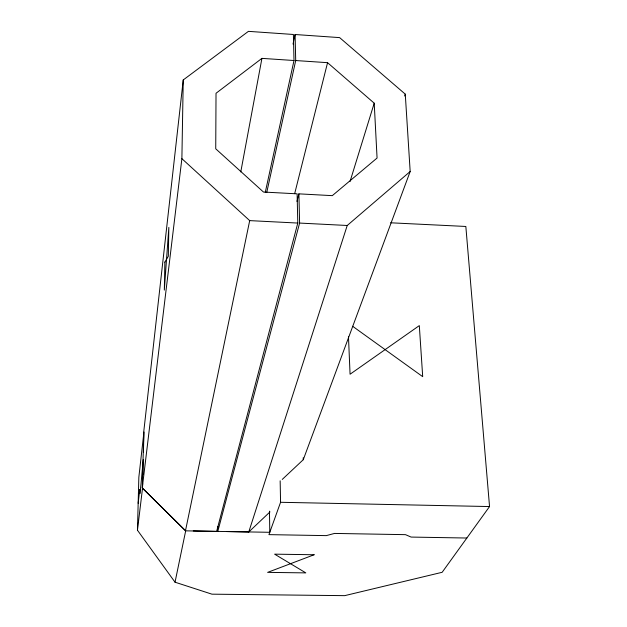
<?xml version="1.0" encoding="UTF-8"?>
<svg xmlns="http://www.w3.org/2000/svg" width="627" height="627" viewBox="0 0 627 627"><rect width="100%" height="100%" fill="white"/><g stroke="black" fill="none" stroke-linecap="round" stroke-linejoin="round"><path stroke-width="0.94" d="M217.828 526.609L217.812 531.359L299.604 223.071L298.899 193.853L332.302 195.648L377.07 158.043L374.217 103.189L327.56 62.676L295.709 60.545L266.749 192.426M181.885 158.67L249.695 220.618L185.482 530.771L142.258 488.033L181.885 158.67L183.241 79.942L248.433 31.35L293.389 34.477L294 60.513L265.26 192.411M390.566 222.789L465.837 226.465L489.546 506.553L442.153 572.294L344.693 595.65L211.942 594.169L175.027 582.201L137.454 530.223L138.849 477.218L143.936 432.019L143.434 451.989M137.454 530.223L142.533 488.167L142.65 483.401M142.87 474.835L143.246 459.591L141.012 483.919L139.876 493.606L139.766 489.468L138.159 503.285M142.258 488.033L143.865 430.686L183.241 79.942M240.776 171.923L261.929 58.366L294 60.513M175.027 582.201L185.686 530.842L142.533 488.167M293.036 44.094L295.082 34.516L339.63 37.612L405.269 94.144L410.176 171.5L303.264 459.701L282.252 479.42M294.674 193.657L327.56 62.676M296.963 201.432L298.899 193.853M216.636 531.398L297.794 223.063L297.112 193.837L263.473 192.034L215.735 148.811L216.025 93.274L261.929 58.366M349.999 181.618L374.217 103.189M226.519 531.539L248.77 531.978L347.225 225.485L410.176 171.5M404.642 95.994L405.269 94.144M280.159 480.807L280.567 502.29L268.952 534.635L326.299 535.623L334.528 533.428L405.489 534.659L411.108 537.073L466.856 538.029M248.77 531.978L269.994 511.891M185.686 530.842L269.79 532.299L269.469 511.146M280.567 502.29L489.546 506.553M193.265 530.928L215.664 531.382M299.604 223.071L347.225 225.485M249.695 220.618L297.794 223.063M352.64 326.275L422.7 376.655L419.314 325.617L350.07 374.225L348.463 336.433M295.082 34.516L295.709 60.545M303.217 457.765L303.264 459.701M164.87 262.094L164.321 290.105L168.843 227.421L168.318 256.247L164.87 262.094M314.119 554.754L267.635 572.373L305.827 572.89L274.61 554.158L314.119 554.754"/></g></svg>
